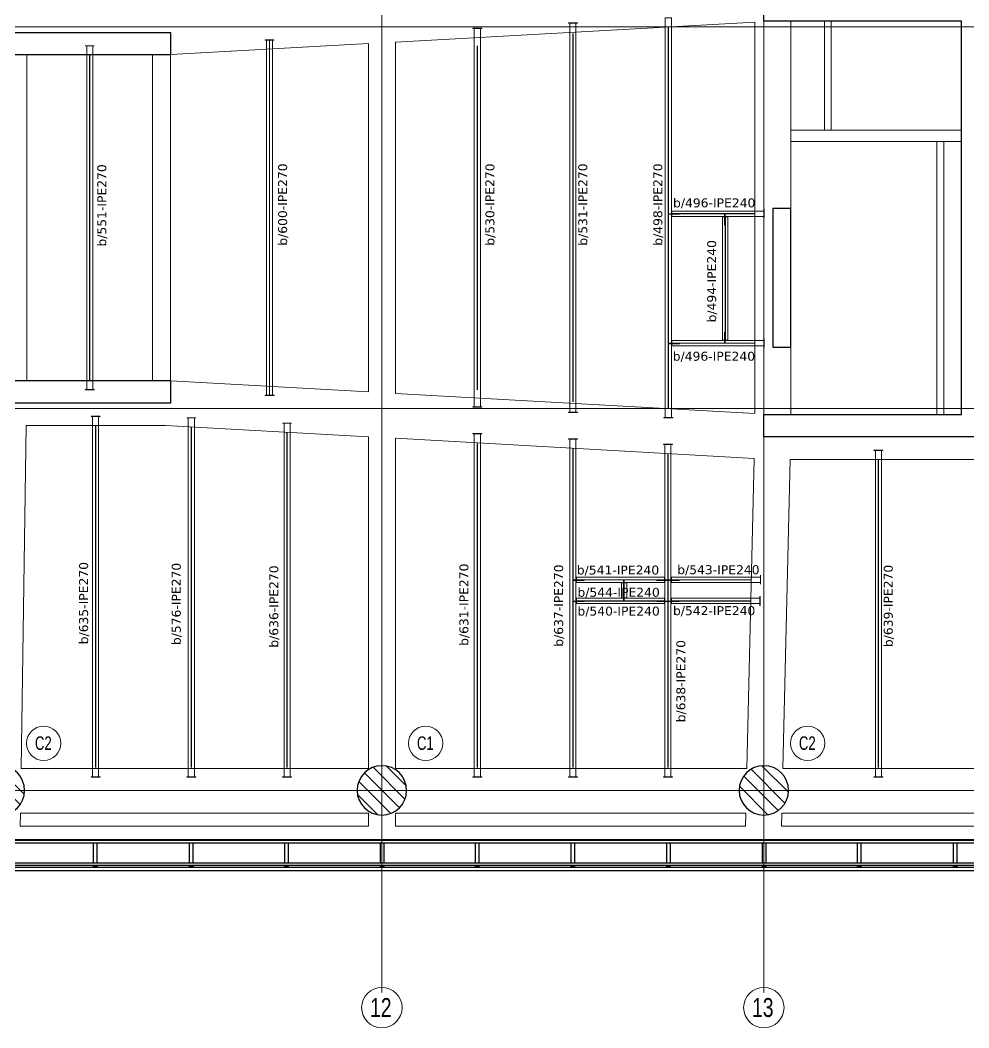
# Model space of a CAD drawing. Header units: millimetres. Extents: x -900 to 75397, y -21218 to 30654.
# Drawn here: x 37909 to 59019, y -5286 to 17150 of the extents above; entities that cross this region are included whole.
import ezdxf

# ---------------------------------------------------------------- set-up
doc = ezdxf.new("R2010")
doc.units = ezdxf.units.MM
doc.header["$LTSCALE"] = 0.9
doc.linetypes.add('Grid Line', pattern=[3.33375, 1.905, -0.47625, 0.47625, -0.47625])
for name, color, linetype, lineweight in [('0-3', 250, 'Continuous', 5), ('A_ALMA', 255, 'Continuous', 5), ('E_COLUMNAS', 1, 'Continuous', 18), ('E_COLUMNAS-3', 1, 'Continuous', 35), ('E_COLUMNAS-4', 1, 'Continuous', 25), ('E_EJES', 8, 'Continuous', 9), ('E_EJES-1', 8, 'Grid Line', 9), ('E_MUROS-1', 2, 'Continuous', 25), ('E_TEXTO', 3, 'Continuous', 9), ('E_VIGAS', 5, 'Continuous', 9), ('E_VIGAS-1', 5, 'Continuous', 25), ('E_VIGAS-2', 1, 'Continuous', 25), ('P-PLATINA', 6, 'Continuous', 15), ('VIGAS_HCB', 253, 'Continuous', 15)]:
    doc.layers.add(name, color=color, linetype=linetype, lineweight=lineweight)
doc.styles.add('Arial Narrow', font='', dxfattribs={"width": 0.85, "height": 0.3})
doc.styles.add('Swis721 LtCn BT', font='swisscl.ttf', dxfattribs={"height": 0.42})
doc.styles.add('VERDANA', font='verdana.ttf')
doc.styles.get('Arial Narrow').set_extended_font_data('Arial Narrow')

# ---------------------------------------------------------------- blocks, each defined once
blk = doc.blocks.new('EST_SFM_VIGA-METALICA-SECCION-C - EST_SFM_VIGA-METALICA-UPN100-1527742-PLANTA DE PISO 14 N_E_ _56_55m')
at = {"layer": 'E_VIGAS-2'}
for p, q in [((34.044, 0.018), (-34.827, 0.018)), ((-34.827, -0.032), (34.044, -0.032))]:
    blk.add_line(p, q, dxfattribs=at)
blk = doc.blocks.new('EST_SFM_VIGA-METALICA-SECCION-C - EST_SFM_VIGA-METALICA-UPN100-1527772-PLANTA DE PISO 14 N_E_ _56_55m')
at = {"layer": 'E_VIGAS-2'}
for p, q in [((34.942, 0.032), (-34.929, 0.032)), ((-34.929, -0.018), (34.942, -0.018))]:
    blk.add_line(p, q, dxfattribs=at)
blk = doc.blocks.new('DCTIB_CNI_EST_MOD-1A-FAC_0001_rvt-2-PLANTA DE PISO 14 N_E_ _56_55m')
at = {"layer": 'E_VIGAS-1'}
for p, q in [((-38.078, 139.567), (-37.996, 139.567)), ((-38.078, 139.545), (-38.078, 139.567)), ((-37.996, 139.545), (-37.996, 139.567)), ((-35.953, 139.567), (-35.871, 139.567)), ((-35.953, 139.567), (-35.953, 139.545)), ((-35.871, 139.567), (-35.871, 139.545)), ((-33.828, 139.567), (-33.746, 139.567)), ((-33.828, 139.567), (-33.828, 139.545)), ((-33.746, 139.567), (-33.746, 139.545)), ((-31.703, 139.567), (-31.621, 139.567)), ((-31.703, 139.567), (-31.703, 139.545)), ((-31.621, 139.567), (-31.621, 139.545)), ((-29.578, 139.567), (-29.496, 139.567)), ((-29.578, 139.545), (-29.578, 139.567)), ((-29.496, 139.545), (-29.496, 139.567)), ((-27.454, 139.567), (-27.372, 139.567)), ((-27.454, 139.567), (-27.454, 139.545)), ((-27.372, 139.567), (-27.372, 139.545)), ((-25.328, 139.567), (-25.246, 139.567)), ((-25.328, 139.567), (-25.328, 139.545)), ((-25.246, 139.567), (-25.246, 139.545)), ((-23.203, 139.567), (-23.121, 139.567)), ((-23.203, 139.567), (-23.203, 139.545)), ((-23.121, 139.567), (-23.121, 139.545)), ((-21.078, 139.567), (-20.996, 139.567)), ((-21.078, 139.545), (-21.078, 139.567)), ((-20.996, 139.545), (-20.996, 139.567)), ((-18.953, 139.567), (-18.871, 139.567)), ((-18.953, 139.567), (-18.953, 139.545)), ((-18.871, 139.567), (-18.871, 139.545)), ((-38.078, 139.045), (-38.078, 139.495)), ((-37.996, 139.045), (-37.996, 139.495)), ((-35.953, 139.495), (-35.953, 139.045)), ((-35.871, 139.495), (-35.871, 139.045)), ((-33.828, 139.495), (-33.828, 139.045)), ((-33.746, 139.495), (-33.746, 139.045)), ((-31.703, 139.495), (-31.703, 139.045)), ((-31.621, 139.495), (-31.621, 139.045)), ((-29.578, 139.045), (-29.578, 139.495)), ((-29.496, 139.045), (-29.496, 139.495)), ((-27.454, 139.495), (-27.454, 139.045)), ((-27.372, 139.495), (-27.372, 139.045)), ((-25.328, 139.495), (-25.328, 139.045)), ((-25.246, 139.495), (-25.246, 139.045)), ((-23.203, 139.495), (-23.203, 139.045)), ((-23.121, 139.495), (-23.121, 139.045)), ((-21.078, 139.045), (-21.078, 139.495)), ((-20.996, 139.045), (-20.996, 139.495)), ((-18.953, 139.495), (-18.953, 139.045)), ((-18.871, 139.495), (-18.871, 139.045)), ((-70.353, 138.882), (-9.971, 138.882)), ((-9.977, 138.947), (-70.348, 138.947)), ((-38.078, 138.967), (-38.078, 138.995)), ((-38.078, 138.966), (-38.078, 138.967)), ((-38.078, 138.967), (-37.996, 138.967)), ((-38.05, 138.966), (-38.078, 138.966)), ((-38.04, 138.961), (-38.04, 138.966)), ((-38.04, 138.947), (-38.04, 138.961)), ((-38.035, 138.966), (-38.035, 138.961)), ((-38.035, 138.961), (-38.035, 138.947)), ((-37.996, 138.966), (-38.024, 138.966)), ((-37.996, 138.967), (-37.996, 138.995)), ((-37.996, 138.967), (-37.996, 138.966)), ((-35.953, 138.995), (-35.953, 138.967)), ((-35.953, 138.967), (-35.871, 138.967)), ((-35.953, 138.966), (-35.953, 138.967)), ((-35.925, 138.966), (-35.953, 138.966)), ((-35.915, 138.961), (-35.915, 138.966)), ((-35.915, 138.947), (-35.915, 138.961)), ((-35.91, 138.966), (-35.91, 138.961)), ((-35.91, 138.961), (-35.91, 138.947)), ((-35.871, 138.966), (-35.899, 138.966)), ((-35.871, 138.995), (-35.871, 138.967)), ((-35.871, 138.967), (-35.871, 138.966)), ((-33.828, 138.995), (-33.828, 138.967)), ((-33.828, 138.967), (-33.746, 138.967)), ((-33.828, 138.966), (-33.828, 138.967)), ((-33.8, 138.966), (-33.828, 138.966)), ((-33.79, 138.961), (-33.79, 138.966)), ((-33.79, 138.947), (-33.79, 138.961)), ((-33.785, 138.966), (-33.785, 138.961)), ((-33.785, 138.961), (-33.785, 138.947)), ((-33.746, 138.966), (-33.774, 138.966)), ((-33.746, 138.995), (-33.746, 138.967)), ((-33.746, 138.967), (-33.746, 138.966)), ((-31.703, 138.995), (-31.703, 138.967)), ((-31.703, 138.967), (-31.621, 138.967)), ((-31.703, 138.966), (-31.703, 138.967)), ((-31.675, 138.966), (-31.703, 138.966)), ((-31.664, 138.961), (-31.664, 138.966)), ((-31.664, 138.947), (-31.664, 138.961)), ((-31.659, 138.966), (-31.659, 138.961)), ((-31.659, 138.961), (-31.659, 138.947)), ((-31.621, 138.966), (-31.649, 138.966)), ((-31.621, 138.995), (-31.621, 138.967)), ((-31.621, 138.967), (-31.621, 138.966)), ((-29.578, 138.967), (-29.578, 138.995)), ((-29.578, 138.966), (-29.578, 138.967)), ((-29.578, 138.967), (-29.496, 138.967)), ((-29.55, 138.966), (-29.578, 138.966)), ((-29.54, 138.961), (-29.54, 138.966)), ((-29.54, 138.947), (-29.54, 138.961)), ((-29.535, 138.966), (-29.535, 138.961)), ((-29.535, 138.961), (-29.535, 138.947)), ((-29.496, 138.966), (-29.524, 138.966)), ((-29.496, 138.967), (-29.496, 138.995)), ((-29.496, 138.967), (-29.496, 138.966)), ((-27.454, 138.995), (-27.454, 138.967)), ((-27.454, 138.967), (-27.372, 138.967)), ((-27.454, 138.966), (-27.454, 138.967)), ((-27.426, 138.966), (-27.454, 138.966)), ((-27.415, 138.961), (-27.415, 138.966)), ((-27.415, 138.947), (-27.415, 138.961)), ((-27.41, 138.966), (-27.41, 138.961)), ((-27.41, 138.961), (-27.41, 138.947)), ((-27.372, 138.966), (-27.399, 138.966)), ((-27.372, 138.995), (-27.372, 138.967)), ((-27.372, 138.967), (-27.372, 138.966)), ((-25.328, 138.995), (-25.328, 138.967)), ((-25.328, 138.967), (-25.246, 138.967)), ((-25.328, 138.966), (-25.328, 138.967)), ((-25.3, 138.966), (-25.328, 138.966)), ((-25.29, 138.961), (-25.29, 138.966)), ((-25.29, 138.947), (-25.29, 138.961)), ((-25.285, 138.966), (-25.285, 138.961)), ((-25.285, 138.961), (-25.285, 138.947)), ((-25.246, 138.966), (-25.274, 138.966)), ((-25.246, 138.995), (-25.246, 138.967)), ((-25.246, 138.967), (-25.246, 138.966)), ((-23.203, 138.995), (-23.203, 138.967)), ((-23.203, 138.967), (-23.121, 138.967)), ((-23.203, 138.966), (-23.203, 138.967)), ((-23.175, 138.966), (-23.203, 138.966)), ((-23.164, 138.961), (-23.164, 138.966)), ((-23.164, 138.947), (-23.164, 138.961)), ((-23.159, 138.966), (-23.159, 138.961)), ((-23.159, 138.961), (-23.159, 138.947)), ((-23.121, 138.966), (-23.149, 138.966)), ((-23.121, 138.995), (-23.121, 138.967)), ((-23.121, 138.967), (-23.121, 138.966)), ((-21.078, 138.967), (-21.078, 138.995)), ((-21.078, 138.966), (-21.078, 138.967)), ((-21.078, 138.967), (-20.996, 138.967)), ((-21.05, 138.966), (-21.078, 138.966)), ((-21.04, 138.961), (-21.04, 138.966)), ((-21.04, 138.947), (-21.04, 138.961)), ((-21.035, 138.966), (-21.035, 138.961)), ((-21.035, 138.961), (-21.035, 138.947)), ((-20.996, 138.966), (-21.024, 138.966)), ((-20.996, 138.967), (-20.996, 138.995)), ((-20.996, 138.967), (-20.996, 138.966)), ((-18.953, 138.995), (-18.953, 138.967)), ((-18.953, 138.967), (-18.871, 138.967)), ((-18.953, 138.966), (-18.953, 138.967)), ((-18.925, 138.966), (-18.953, 138.966)), ((-18.915, 138.961), (-18.915, 138.966)), ((-18.915, 138.947), (-18.915, 138.961)), ((-18.91, 138.966), (-18.91, 138.961)), ((-18.91, 138.961), (-18.91, 138.947)), ((-18.871, 138.966), (-18.899, 138.966)), ((-18.871, 138.995), (-18.871, 138.967)), ((-18.871, 138.967), (-18.871, 138.966))]:
    blk.add_line(p, q, dxfattribs=at)
for points, knots in [([(-38.05, 138.966), (-38.049, 138.966), (-38.048, 138.966), (-38.045, 138.966), (-38.043, 138.965), (-38.041, 138.964), (-38.04, 138.963), (-38.04, 138.962), (-38.04, 138.961)], [0, 0, 0, 0, 0.142857, 0.285714, 0.428571, 0.571429, 0.785714, 1, 1, 1, 1]), ([(-38.04, 138.961), (-38.04, 138.962), (-38.04, 138.963), (-38.042, 138.965), (-38.043, 138.965), (-38.045, 138.966), (-38.046, 138.966), (-38.047, 138.966), (-38.049, 138.966), (-38.05, 138.966)], [0, 0, 0, 0, 0.285714, 0.428571, 0.571429, 0.678571, 0.732143, 0.785714, 1, 1, 1, 1]), ([(-38.024, 138.966), (-38.025, 138.966), (-38.026, 138.966), (-38.029, 138.966), (-38.031, 138.965), (-38.033, 138.964), (-38.034, 138.963), (-38.035, 138.962), (-38.035, 138.961)], [0, 0, 0, 0, 0.142857, 0.285714, 0.428571, 0.571429, 0.785714, 1, 1, 1, 1]), ([(-38.035, 138.961), (-38.035, 138.962), (-38.034, 138.963), (-38.033, 138.965), (-38.031, 138.965), (-38.03, 138.966), (-38.029, 138.966), (-38.027, 138.966), (-38.025, 138.966), (-38.024, 138.966)], [0, 0, 0, 0, 0.285714, 0.428571, 0.571429, 0.678571, 0.732143, 0.785714, 1, 1, 1, 1]), ([(-35.915, 138.961), (-35.915, 138.962), (-35.915, 138.963), (-35.917, 138.965), (-35.918, 138.965), (-35.92, 138.966), (-35.921, 138.966), (-35.922, 138.966), (-35.924, 138.966), (-35.925, 138.966)], [0, 0, 0, 0, 0.285714, 0.428571, 0.571429, 0.678571, 0.732143, 0.785714, 1, 1, 1, 1]), ([(-35.925, 138.966), (-35.924, 138.966), (-35.923, 138.966), (-35.92, 138.966), (-35.918, 138.965), (-35.916, 138.964), (-35.915, 138.963), (-35.915, 138.962), (-35.915, 138.961)], [0, 0, 0, 0, 0.142857, 0.285714, 0.428571, 0.571429, 0.785714, 1, 1, 1, 1]), ([(-35.91, 138.961), (-35.91, 138.962), (-35.909, 138.963), (-35.908, 138.965), (-35.906, 138.965), (-35.905, 138.966), (-35.904, 138.966), (-35.902, 138.966), (-35.9, 138.966), (-35.899, 138.966)], [0, 0, 0, 0, 0.285714, 0.428571, 0.571429, 0.678571, 0.732143, 0.785714, 1, 1, 1, 1]), ([(-35.899, 138.966), (-35.9, 138.966), (-35.901, 138.966), (-35.904, 138.966), (-35.906, 138.965), (-35.908, 138.964), (-35.909, 138.963), (-35.91, 138.962), (-35.91, 138.961)], [0, 0, 0, 0, 0.142857, 0.285714, 0.428571, 0.571429, 0.785714, 1, 1, 1, 1]), ([(-33.79, 138.961), (-33.79, 138.962), (-33.79, 138.963), (-33.792, 138.965), (-33.793, 138.965), (-33.795, 138.966), (-33.796, 138.966), (-33.797, 138.966), (-33.799, 138.966), (-33.8, 138.966)], [0, 0, 0, 0, 0.285714, 0.428571, 0.571429, 0.678571, 0.732143, 0.785714, 1, 1, 1, 1]), ([(-33.8, 138.966), (-33.799, 138.966), (-33.798, 138.966), (-33.795, 138.966), (-33.793, 138.965), (-33.791, 138.964), (-33.79, 138.963), (-33.79, 138.962), (-33.79, 138.961)], [0, 0, 0, 0, 0.142857, 0.285714, 0.428571, 0.571429, 0.785714, 1, 1, 1, 1]), ([(-33.785, 138.961), (-33.785, 138.962), (-33.784, 138.963), (-33.783, 138.965), (-33.781, 138.965), (-33.78, 138.966), (-33.779, 138.966), (-33.777, 138.966), (-33.775, 138.966), (-33.774, 138.966)], [0, 0, 0, 0, 0.285714, 0.428571, 0.571429, 0.678571, 0.732143, 0.785714, 1, 1, 1, 1]), ([(-33.774, 138.966), (-33.775, 138.966), (-33.776, 138.966), (-33.779, 138.966), (-33.781, 138.965), (-33.783, 138.964), (-33.784, 138.963), (-33.785, 138.962), (-33.785, 138.961)], [0, 0, 0, 0, 0.142857, 0.285714, 0.428571, 0.571429, 0.785714, 1, 1, 1, 1]), ([(-31.664, 138.961), (-31.664, 138.962), (-31.665, 138.963), (-31.666, 138.965), (-31.668, 138.965), (-31.669, 138.966), (-31.67, 138.966), (-31.672, 138.966), (-31.674, 138.966), (-31.675, 138.966)], [0, 0, 0, 0, 0.285714, 0.428571, 0.571429, 0.678571, 0.732143, 0.785714, 1, 1, 1, 1]), ([(-31.675, 138.966), (-31.674, 138.966), (-31.673, 138.966), (-31.67, 138.966), (-31.668, 138.965), (-31.666, 138.964), (-31.665, 138.963), (-31.664, 138.962), (-31.664, 138.961)], [0, 0, 0, 0, 0.142857, 0.285714, 0.428571, 0.571429, 0.785714, 1, 1, 1, 1]), ([(-31.659, 138.961), (-31.659, 138.962), (-31.659, 138.963), (-31.657, 138.965), (-31.656, 138.965), (-31.654, 138.966), (-31.653, 138.966), (-31.652, 138.966), (-31.65, 138.966), (-31.649, 138.966)], [0, 0, 0, 0, 0.285714, 0.428571, 0.571429, 0.678571, 0.732143, 0.785714, 1, 1, 1, 1]), ([(-31.649, 138.966), (-31.65, 138.966), (-31.651, 138.966), (-31.654, 138.966), (-31.656, 138.965), (-31.658, 138.964), (-31.659, 138.963), (-31.659, 138.962), (-31.659, 138.961)], [0, 0, 0, 0, 0.142857, 0.285714, 0.428571, 0.571429, 0.785714, 1, 1, 1, 1]), ([(-29.55, 138.966), (-29.549, 138.966), (-29.548, 138.966), (-29.545, 138.966), (-29.543, 138.965), (-29.541, 138.964), (-29.54, 138.963), (-29.54, 138.962), (-29.54, 138.961)], [0, 0, 0, 0, 0.142857, 0.285714, 0.428571, 0.571429, 0.785714, 1, 1, 1, 1]), ([(-29.54, 138.961), (-29.54, 138.962), (-29.54, 138.963), (-29.542, 138.965), (-29.543, 138.965), (-29.545, 138.966), (-29.546, 138.966), (-29.547, 138.966), (-29.549, 138.966), (-29.55, 138.966)], [0, 0, 0, 0, 0.285714, 0.428571, 0.571429, 0.678571, 0.732143, 0.785714, 1, 1, 1, 1]), ([(-29.524, 138.966), (-29.525, 138.966), (-29.526, 138.966), (-29.529, 138.966), (-29.531, 138.965), (-29.533, 138.964), (-29.534, 138.963), (-29.535, 138.962), (-29.535, 138.961)], [0, 0, 0, 0, 0.142857, 0.285714, 0.428571, 0.571429, 0.785714, 1, 1, 1, 1]), ([(-29.535, 138.961), (-29.535, 138.962), (-29.534, 138.963), (-29.533, 138.965), (-29.531, 138.965), (-29.53, 138.966), (-29.529, 138.966), (-29.527, 138.966), (-29.525, 138.966), (-29.524, 138.966)], [0, 0, 0, 0, 0.285714, 0.428571, 0.571429, 0.678571, 0.732143, 0.785714, 1, 1, 1, 1]), ([(-27.415, 138.961), (-27.415, 138.962), (-27.415, 138.963), (-27.417, 138.965), (-27.419, 138.965), (-27.42, 138.966), (-27.421, 138.966), (-27.423, 138.966), (-27.424, 138.966), (-27.426, 138.966)], [0, 0, 0, 0, 0.285714, 0.428571, 0.571429, 0.678571, 0.732143, 0.785714, 1, 1, 1, 1]), ([(-27.426, 138.966), (-27.425, 138.966), (-27.423, 138.966), (-27.421, 138.966), (-27.419, 138.965), (-27.417, 138.964), (-27.415, 138.963), (-27.415, 138.962), (-27.415, 138.961)], [0, 0, 0, 0, 0.142857, 0.285714, 0.428571, 0.571429, 0.785714, 1, 1, 1, 1]), ([(-27.41, 138.961), (-27.41, 138.962), (-27.41, 138.963), (-27.408, 138.965), (-27.407, 138.965), (-27.405, 138.966), (-27.404, 138.966), (-27.402, 138.966), (-27.401, 138.966), (-27.399, 138.966)], [0, 0, 0, 0, 0.285714, 0.428571, 0.571429, 0.678571, 0.732143, 0.785714, 1, 1, 1, 1]), ([(-27.399, 138.966), (-27.4, 138.966), (-27.402, 138.966), (-27.404, 138.966), (-27.406, 138.965), (-27.408, 138.964), (-27.41, 138.963), (-27.41, 138.962), (-27.41, 138.961)], [0, 0, 0, 0, 0.142857, 0.285714, 0.428571, 0.571429, 0.785714, 1, 1, 1, 1]), ([(-25.29, 138.961), (-25.29, 138.962), (-25.29, 138.963), (-25.292, 138.965), (-25.293, 138.965), (-25.295, 138.966), (-25.296, 138.966), (-25.297, 138.966), (-25.299, 138.966), (-25.3, 138.966)], [0, 0, 0, 0, 0.285714, 0.428571, 0.571429, 0.678571, 0.732143, 0.785714, 1, 1, 1, 1]), ([(-25.3, 138.966), (-25.299, 138.966), (-25.298, 138.966), (-25.295, 138.966), (-25.293, 138.965), (-25.291, 138.964), (-25.29, 138.963), (-25.29, 138.962), (-25.29, 138.961)], [0, 0, 0, 0, 0.142857, 0.285714, 0.428571, 0.571429, 0.785714, 1, 1, 1, 1]), ([(-25.285, 138.961), (-25.285, 138.962), (-25.284, 138.963), (-25.283, 138.965), (-25.281, 138.965), (-25.28, 138.966), (-25.279, 138.966), (-25.277, 138.966), (-25.275, 138.966), (-25.274, 138.966)], [0, 0, 0, 0, 0.285714, 0.428571, 0.571429, 0.678571, 0.732143, 0.785714, 1, 1, 1, 1]), ([(-25.274, 138.966), (-25.275, 138.966), (-25.276, 138.966), (-25.279, 138.966), (-25.281, 138.965), (-25.283, 138.964), (-25.284, 138.963), (-25.285, 138.962), (-25.285, 138.961)], [0, 0, 0, 0, 0.142857, 0.285714, 0.428571, 0.571429, 0.785714, 1, 1, 1, 1]), ([(-23.164, 138.961), (-23.164, 138.962), (-23.165, 138.963), (-23.166, 138.965), (-23.168, 138.965), (-23.169, 138.966), (-23.17, 138.966), (-23.172, 138.966), (-23.174, 138.966), (-23.175, 138.966)], [0, 0, 0, 0, 0.285714, 0.428571, 0.571429, 0.678571, 0.732143, 0.785714, 1, 1, 1, 1]), ([(-23.175, 138.966), (-23.174, 138.966), (-23.173, 138.966), (-23.17, 138.966), (-23.168, 138.965), (-23.166, 138.964), (-23.165, 138.963), (-23.164, 138.962), (-23.164, 138.961)], [0, 0, 0, 0, 0.142857, 0.285714, 0.428571, 0.571429, 0.785714, 1, 1, 1, 1]), ([(-23.159, 138.961), (-23.159, 138.962), (-23.159, 138.963), (-23.157, 138.965), (-23.156, 138.965), (-23.154, 138.966), (-23.153, 138.966), (-23.152, 138.966), (-23.15, 138.966), (-23.149, 138.966)], [0, 0, 0, 0, 0.285714, 0.428571, 0.571429, 0.678571, 0.732143, 0.785714, 1, 1, 1, 1]), ([(-23.149, 138.966), (-23.15, 138.966), (-23.151, 138.966), (-23.154, 138.966), (-23.156, 138.965), (-23.158, 138.964), (-23.159, 138.963), (-23.159, 138.962), (-23.159, 138.961)], [0, 0, 0, 0, 0.142857, 0.285714, 0.428571, 0.571429, 0.785714, 1, 1, 1, 1]), ([(-21.05, 138.966), (-21.049, 138.966), (-21.048, 138.966), (-21.045, 138.966), (-21.043, 138.965), (-21.041, 138.964), (-21.04, 138.963), (-21.04, 138.962), (-21.04, 138.961)], [0, 0, 0, 0, 0.142857, 0.285714, 0.428571, 0.571429, 0.785714, 1, 1, 1, 1]), ([(-21.04, 138.961), (-21.04, 138.962), (-21.04, 138.963), (-21.042, 138.965), (-21.043, 138.965), (-21.045, 138.966), (-21.046, 138.966), (-21.047, 138.966), (-21.049, 138.966), (-21.05, 138.966)], [0, 0, 0, 0, 0.285714, 0.428571, 0.571429, 0.678571, 0.732143, 0.785714, 1, 1, 1, 1]), ([(-21.024, 138.966), (-21.025, 138.966), (-21.026, 138.966), (-21.029, 138.966), (-21.031, 138.965), (-21.033, 138.964), (-21.034, 138.963), (-21.035, 138.962), (-21.035, 138.961)], [0, 0, 0, 0, 0.142857, 0.285714, 0.428571, 0.571429, 0.785714, 1, 1, 1, 1]), ([(-21.035, 138.961), (-21.035, 138.962), (-21.034, 138.963), (-21.033, 138.965), (-21.031, 138.965), (-21.03, 138.966), (-21.029, 138.966), (-21.027, 138.966), (-21.025, 138.966), (-21.024, 138.966)], [0, 0, 0, 0, 0.285714, 0.428571, 0.571429, 0.678571, 0.732143, 0.785714, 1, 1, 1, 1]), ([(-18.915, 138.961), (-18.915, 138.962), (-18.915, 138.963), (-18.917, 138.965), (-18.918, 138.965), (-18.92, 138.966), (-18.921, 138.966), (-18.922, 138.966), (-18.924, 138.966), (-18.925, 138.966)], [0, 0, 0, 0, 0.285714, 0.428571, 0.571429, 0.678571, 0.732143, 0.785714, 1, 1, 1, 1]), ([(-18.925, 138.966), (-18.924, 138.966), (-18.923, 138.966), (-18.92, 138.966), (-18.918, 138.965), (-18.916, 138.964), (-18.915, 138.963), (-18.915, 138.962), (-18.915, 138.961)], [0, 0, 0, 0, 0.142857, 0.285714, 0.428571, 0.571429, 0.785714, 1, 1, 1, 1]), ([(-18.91, 138.961), (-18.91, 138.962), (-18.909, 138.963), (-18.908, 138.965), (-18.906, 138.965), (-18.905, 138.966), (-18.904, 138.966), (-18.902, 138.966), (-18.9, 138.966), (-18.899, 138.966)], [0, 0, 0, 0, 0.285714, 0.428571, 0.571429, 0.678571, 0.732143, 0.785714, 1, 1, 1, 1]), ([(-18.899, 138.966), (-18.9, 138.966), (-18.901, 138.966), (-18.904, 138.966), (-18.906, 138.965), (-18.908, 138.964), (-18.909, 138.963), (-18.91, 138.962), (-18.91, 138.961)], [0, 0, 0, 0, 0.142857, 0.285714, 0.428571, 0.571429, 0.785714, 1, 1, 1, 1])]:
    blk.add_open_spline(points, degree=3, knots=knots, dxfattribs=at)
for name, p in [('EST_SFM_VIGA-METALICA-SECCION-C - EST_SFM_VIGA-METALICA-UPN100-1527742-PLANTA DE PISO 14 N_E_ _56_55m', (-39.77, 139.527)), ('EST_SFM_VIGA-METALICA-SECCION-C - EST_SFM_VIGA-METALICA-UPN100-1527772-PLANTA DE PISO 14 N_E_ _56_55m', (-40.169, 139.013))]:
    blk.add_blockref(name, p, dxfattribs=at)
blk = doc.blocks.new('EST_SCM_COLUMNA-SECCION-CIRCULAR - EST_SCM_COLUMNA-CONCRETO-CIRCULAR_Ø_110cm-V40-PLANTA DE PISO 14 N_E_ _56_55m')
at = {"layer": 'E_COLUMNAS'}
h = blk.add_hatch(dxfattribs=at)
h.set_pattern_fill('FP_10', color=256, style=0, pattern_type=2)
h.set_pattern_definition([(135, (40.162, -140.662), (-0.15909903, -0.15909903), [])])
h.paths.add_polyline_path([(-0.041, -0.548), (0.041, -0.548), (0.122, -0.536), (0.201, -0.512), (0.275, -0.476), (0.343, -0.43), (0.403, -0.374), (0.454, -0.31), (0.496, -0.239), (0.526, -0.162), (0.544, -0.082), (0.55, 0), (0.544, 0.082), (0.526, 0.162), (0.496, 0.239), (0.454, 0.31), (0.403, 0.374), (0.343, 0.43), (0.271, 0.478), (0.201, 0.512), (0.122, 0.536), (0.041, 0.548), (-0.041, 0.548), (-0.122, 0.536), (-0.201, 0.512), (-0.275, 0.476), (-0.343, 0.43), (-0.403, 0.374), (-0.454, 0.31), (-0.496, 0.239), (-0.526, 0.162), (-0.544, 0.082), (-0.55, 0), (-0.544, -0.082), (-0.526, -0.162), (-0.496, -0.239), (-0.454, -0.31), (-0.403, -0.374), (-0.343, -0.43), (-0.275, -0.476), (-0.201, -0.512), (-0.122, -0.536), (-0.06, -0.546)])
at = {"layer": 'E_COLUMNAS-4'}
for start, end in [(360, 180), (180, 360)]:
    blk.add_arc((0, 0), 0.55, start, end, dxfattribs=at)
blk = doc.blocks.new('EST_SCM_COLUMNA-SECCION-CIRCULAR - EST_SCM_COLUMNA-CONCRETO-CIRCULAR_Ø_110cm-V41-PLANTA DE PISO 14 N_E_ _56_55m')
at = {"layer": 'E_COLUMNAS'}
h = blk.add_hatch(dxfattribs=at)
h.set_pattern_fill('FP_11', color=256, style=0, pattern_type=2)
h.set_pattern_definition([(135, (31.662, -140.662), (-0.15909903, -0.15909903), [])])
h.paths.add_polyline_path([(0.041, -0.548), (0.122, -0.536), (0.201, -0.512), (0.275, -0.476), (0.343, -0.43), (0.403, -0.374), (0.454, -0.31), (0.496, -0.239), (0.526, -0.162), (0.544, -0.082), (0.55, 0), (0.544, 0.082), (0.526, 0.162), (0.496, 0.239), (0.454, 0.31), (0.403, 0.374), (0.343, 0.43), (0.271, 0.478), (0.201, 0.512), (0.122, 0.536), (0.041, 0.548), (-0.041, 0.548), (-0.122, 0.536), (-0.201, 0.512), (-0.275, 0.476), (-0.343, 0.43), (-0.403, 0.374), (-0.454, 0.31), (-0.496, 0.239), (-0.526, 0.162), (-0.544, 0.082), (-0.55, 0), (-0.544, -0.082), (-0.526, -0.162), (-0.496, -0.239), (-0.454, -0.31), (-0.403, -0.374), (-0.343, -0.43), (-0.275, -0.476), (-0.201, -0.512), (-0.122, -0.536), (-0.041, -0.548)])
at = {"layer": 'E_COLUMNAS-4'}
for start, end in [(360, 180), (180, 360)]:
    blk.add_arc((0, 0), 0.55, start, end, dxfattribs=at)
blk = doc.blocks.new('EST_SCM_COLUMNA-SECCION-CIRCULAR - EST_SCM_COLUMNA-CONCRETO-CIRCULAR_Ø_110cm-V42-PLANTA DE PISO 14 N_E_ _56_55m')
at = {"layer": 'E_COLUMNAS'}
h = blk.add_hatch(dxfattribs=at)
h.set_pattern_fill('FP_12', color=256, style=0, pattern_type=2)
h.set_pattern_definition([(135, (23.162, -140.662), (-0.15909903, -0.15909903), [])])
h.paths.add_polyline_path([(-0.041, -0.548), (0.041, -0.548), (0.122, -0.536), (0.201, -0.512), (0.275, -0.476), (0.343, -0.43), (0.403, -0.374), (0.454, -0.31), (0.496, -0.239), (0.526, -0.162), (0.544, -0.082), (0.55, 0), (0.544, 0.082), (0.526, 0.162), (0.496, 0.239), (0.454, 0.31), (0.403, 0.374), (0.343, 0.43), (0.271, 0.478), (0.201, 0.512), (0.122, 0.536), (0.041, 0.548), (-0.041, 0.548), (-0.122, 0.536), (-0.201, 0.512), (-0.275, 0.476), (-0.343, 0.43), (-0.403, 0.374), (-0.454, 0.31), (-0.496, 0.239), (-0.526, 0.162), (-0.544, 0.082), (-0.55, 0), (-0.544, -0.082), (-0.526, -0.162), (-0.496, -0.239), (-0.454, -0.31), (-0.403, -0.374), (-0.343, -0.43), (-0.275, -0.476), (-0.201, -0.512), (-0.122, -0.536), (-0.06, -0.546)])
at = {"layer": 'E_COLUMNAS-4'}
for start, end in [(360, 180), (180, 360)]:
    blk.add_arc((0, 0), 0.55, start, end, dxfattribs=at)
blk = doc.blocks.new('Grid - CNI_NOMBRE EJES-372759-PLANTA DE PISO 14 N_E_ _56_55m')
at = {"layer": 'E_EJES'}
blk.add_circle((0, 0), 0.003, dxfattribs=at)
blk = doc.blocks.new('CNI_TAG COLUMNAS CONCRETO MARCA - CNI_COLUMNA CONCRETO-582370-PLANTA DE PISO 14 N_E_ _56_55m')
at = {"layer": 'E_TEXTO'}
for start, end in [(360, 180), (180, 360)]:
    blk.add_arc((0.00026, -0.00015), 0.00254, start, end, dxfattribs=at)

msp = doc.modelspace()

# ---------------------------------------------------------------- linework, layer by layer
at = {"layer": 'A_ALMA'}
for p, q in [((49921.8, 16865.2), (49921.8, 16865.2)), ((49928.4, 16865.5), (49928.4, 16865.6)), ((50204.1, 8652.4), (50204.1, 16848.9)), ((50210.7, 8652.4), (50210.7, 16848.9)), ((52329.1, 8511.4), (52329.1, 16989.4)), ((52335.7, 8511.4), (52335.7, 16989.4)), ((43454.1, 8797.3), (43454.1, 16705.2)), ((43460.7, 8797.3), (43460.7, 16705.2)), ((48078.1, 8917.9), (48078.1, 16580.9)), ((48084.7, 8917.9), (48084.7, 16581.2)), ((39454, 9125.2), (39454, 16375.2)), ((39460.6, 9125.2), (39460.6, 16375.2)), ((52409.9, 12843.3), (54248.4, 12843.3)), ((52409.9, 12837.1), (54248.4, 12837.1)), ((53594.4, 10028.4), (53594.4, 12770.2)), ((53600.6, 10028.4), (53600.6, 12767.5)), ((52409.9, 9961.1), (54248.4, 9961.1)), ((52409.9, 9954.9), (54248.4, 9954.9)), ((49921.8, 8636.1), (49921.8, 8636.2)), ((49928.4, 8635.7), (49928.4, 8635.8)), ((39584.1, 510), (39584.1, 8115.2)), ((39590.7, 510), (39590.7, 8115.2)), ((41714.1, 510), (41714.1, 8082.9)), ((41720.7, 510), (41720.7, 8082.9)), ((43844.1, 510), (43844.1, 7963.9)), ((43850.7, 510), (43850.7, 7963.9)), ((48079.1, 510), (48079.1, 7727.3)), ((48085.7, 510), (48085.7, 7727.3)), ((50204.1, 510), (50204.1, 7608.6)), ((50210.7, 510), (50210.7, 7608.6)), ((52319.3, 510), (52319.3, 7490.4)), ((52325.9, 510), (52325.9, 7490.4)), ((57004.1, 510), (57004.1, 7360.2)), ((57010.7, 510), (57010.7, 7360.2)), ((50285.9, 4691.9), (52246.1, 4691.9)), ((50285.9, 4685.7), (52246.1, 4685.7)), ((51345.5, 4289.2), (51345.5, 4619.2)), ((51351.7, 4289.2), (51351.7, 4619.2)), ((52401.1, 4692.3), (54169.8, 4692.3)), ((52401.1, 4686.1), (54169.8, 4686.1)), ((50285.9, 4222.3), (52246.1, 4222.3)), ((50285.9, 4216.1), (52246.1, 4216.1)), ((52401.1, 4222.3), (54158.1, 4222.3)), ((52401.1, 4216.1), (54158.1, 4216.1))]:
    msp.add_line(p, q, dxfattribs=at)
at = {"layer": 'E_EJES-1'}
for p, q in [((45957.4, -4386.1), (45957.4, 29754.4)), ((45957.4, -4505.6), (45957.4, 29714.8)), ((54457.4, -4386.1), (54457.4, 29754.4)), ((54457.4, -4505.6), (54457.4, 29714.8)), ((0, 17000), (74491, 17000)), ((0, 8500), (74491, 8500)), ((0, 0), (74491, 0))]:
    msp.add_line(p, q, dxfattribs=at)
at = {"layer": 'E_MUROS-1'}
for points in [[(62957.5, 17630.2), (62957.5, 17130.2), (59257.6, 17130.2), (59257.6, 8370.2), (62957.6, 8370.2), (62957.6, 7870.2), (54457.6, 7870.2), (54457.6, 8370.2), (58857.6, 8370.2), (58857.6, 17130.2), (54457.5, 17130.2), (54457.5, 17630.2)], [(41257.5, 16875.2), (41257.5, 16375.2), (37657.5, 16375.2), (37657.5, 9125.2), (41257.6, 9125.2), (41257.6, 8625.2), (33657.6, 8625.2), (33657.6, 9125.2), (37257.5, 9125.2), (37257.5, 16375.2), (33657.5, 16375.2), (33657.5, 16875.2)]]:
    msp.add_lwpolyline(points, close=True, dxfattribs=at)
msp.add_lwpolyline([(55057.6, 11830.2), (55057.6, 12956.7), (54657.6, 12956.7), (54657.6, 9872.6), (55057.6, 9872.6), (55057.6, 11830.2)], dxfattribs=at)
at = {"layer": 'E_VIGAS', "color": 30, "true_color": 0xf26722}
for p, q in [((38057.6, 16375.2), (38057.6, 9125.2)), ((58857.6, 14697.9), (55057.6, 14697.9)), ((58857.6, 14447.9), (55057.6, 14447.9)), ((58309.5, 14447.9), (58309.3, 8367.9)), ((58459.5, 14447.9), (58459.3, 8367.9))]:
    msp.add_line(p, q, dxfattribs=at)
for points in [[(9558.4, 26595.9), (9558.5, -1095.9), (65358.6, -1095.8), (65358.6, 26595.9)], [(45658.4, 490.1), (45658.4, 7872.8), (41141.1, 8125.2), (38046.1, 8125.2), (37930.2, 490.1)], [(54078.5, 490.1), (54244.4, 7393.1), (46258.4, 7839.3), (46258.4, 490.1)], [(45658.4, -509.9), (37915.1, -509.9), (37910.7, -795.9), (45658.4, -795.9)], [(54054.5, -509.9), (46258.4, -509.9), (46258.4, -795.9), (54047.6, -795.9)], [(62558.7, -509.9), (54854.7, -509.9), (54847.9, -795.9), (62558.7, -795.9)]]:
    msp.add_lwpolyline(points, close=True, dxfattribs=at)
for points in [[(54258.4, 17106.7), (46258.4, 16661.1), (46258.4, 8840.9), (54258.4, 8393.9), (54258.4, 17106.7)], [(54458.6, 17130.2), (55058.4, 17130.2), (55058.4, 8370.2), (55058.4, 8370.2)], [(59658.4, 7870.2), (59658.4, 7870.2), (59657.4, 7370), (59192.5, 7370.2), (59192.5, 7370.2), (55044.1, 7370.1), (54878.8, 490.1), (62558.7, 490.1), (62558.7, 17130.2)], [(55957.5, 17127.8), (55957.5, 14697.9), (55807.5, 14697.9), (55807.5, 17127.8)], [(41258.6, 9120.2), (45658.4, 8874.4), (45658.4, 16627.7), (41258.6, 16382.7)], [(41257.4, 9125.2), (40857.4, 9125.2), (40857.4, 16375.2), (41257.4, 16375.2), (41257.4, 9125.2)]]:
    msp.add_lwpolyline(points, dxfattribs=at)
at = {"layer": 'P-PLATINA'}
for points in [[(52579.7, 12837.1), (52579.7, 12827.1), (52335.7, 12827.1), (52335.7, 12837.1)], [(53584.4, 12593.1), (53594.4, 12593.1), (53594.4, 12837.1), (53584.4, 12837.1)], [(53584.4, 10205.1), (53594.4, 10205.1), (53594.4, 9961.1), (53584.4, 9961.1)], [(52579.7, 9954.9), (52579.7, 9944.9), (52335.7, 9944.9), (52335.7, 9954.9)], [(50211.7, 4685.7), (50211.7, 4675.7), (50455.7, 4675.7), (50455.7, 4685.7)], [(51345.5, 4467.5), (51345.5, 4687.3), (51335.5, 4687.3), (51335.5, 4467.5)], [(52320.3, 4685.7), (52320.3, 4675.7), (52076.3, 4675.7), (52076.3, 4685.7)], [(52570.9, 4686.1), (52570.9, 4676.1), (52326.9, 4676.1), (52326.9, 4686.1)], [(51335.5, 4443.3), (51345.5, 4443.3), (51345.5, 4223.5), (51335.5, 4223.5)], [(50211.5, 4216.1), (50211.5, 4206.1), (50455.5, 4206.1), (50455.5, 4216.1)], [(52320.3, 4216.1), (52320.3, 4206.1), (52076.3, 4206.1), (52076.3, 4216.1)], [(52570.9, 4216.1), (52570.9, 4206.1), (52326.9, 4206.1), (52326.9, 4216.1)]]:
    msp.add_lwpolyline(points, close=True, dxfattribs=at)
at = {"layer": 'VIGAS_HCB', "color": 8}
for points in [[(50307.4, 17087.1), (50107.4, 17087.1), (50107.4, 17081.1), (50307.4, 17081.1)], [(48181.4, 16968.5), (47981.4, 16968.5), (47981.4, 16962.5), (48181.4, 16962.5)], [(43557.3, 16711.2), (43357.3, 16711.2), (43357.3, 16705.2), (43557.3, 16705.2)], [(39557.5, 16581.2), (39357.5, 16581.2), (39357.5, 16575.2), (39557.5, 16575.2)], [(54458.4, 12948.8), (54458.4, 12748.8), (54464.4, 12748.8), (54464.4, 12948.8)], [(54458.4, 10058.6), (54458.4, 9858.6), (54464.4, 9858.6), (54464.4, 10058.6)], [(39557.4, 8925.2), (39357.4, 8925.2), (39357.4, 8919.2), (39557.4, 8919.2)], [(43557.4, 8797.3), (43357.4, 8797.3), (43357.4, 8791.3), (43557.4, 8791.3)], [(48182.4, 8539), (47982.4, 8539), (47982.4, 8533), (48182.4, 8533)], [(39687.4, 8331.2), (39487.4, 8331.2), (39487.4, 8325.2), (39687.4, 8325.2)], [(50307.4, 8420.2), (50107.4, 8420.2), (50107.4, 8414.2), (50307.4, 8414.2)], [(52432.4, 8301.4), (52232.4, 8301.4), (52232.4, 8295.4), (52432.4, 8295.4)], [(41817.4, 8298.9), (41617.4, 8298.9), (41617.4, 8292.9), (41817.4, 8292.9)], [(43947.4, 8179.9), (43747.4, 8179.9), (43747.4, 8173.9), (43947.4, 8173.9)], [(48182.4, 7943.3), (47982.4, 7943.3), (47982.4, 7937.3), (48182.4, 7937.3)], [(50307.4, 7824.6), (50107.4, 7824.6), (50107.4, 7818.6), (50307.4, 7818.6)], [(52422.6, 7706.4), (52222.6, 7706.4), (52222.6, 7700.4), (52422.6, 7700.4)], [(57107.4, 7576.2), (56907.4, 7576.2), (56907.4, 7570.2), (57107.4, 7570.2)], [(54379.4, 4789.2), (54379.4, 4589.2), (54385.4, 4589.2), (54385.4, 4789.2)], [(54368.1, 4319.2), (54368.1, 4119.2), (54374.1, 4119.2), (54374.1, 4319.2)], [(39687.4, 300), (39487.4, 300), (39487.4, 294), (39687.4, 294)], [(41817.4, 300), (41617.4, 300), (41617.4, 294), (41817.4, 294)], [(43947.4, 300), (43747.4, 300), (43747.4, 294), (43947.4, 294)], [(48182.4, 300), (47982.4, 300), (47982.4, 294), (48182.4, 294)], [(50307.4, 300), (50107.4, 300), (50107.4, 294), (50307.4, 294)], [(52422.6, 300), (52222.6, 300), (52222.6, 294), (52422.6, 294)], [(57107.4, 300), (56907.4, 300), (56907.4, 294), (57107.4, 294)]]:
    msp.add_lwpolyline(points, close=True, dxfattribs=at)
at = {"layer": 'VIGAS_HCB'}
for points in [[(50139.9, 8420.2), (50274.9, 8420.2), (50274.9, 17081.1), (50139.9, 17081.1)], [(52264.9, 17199.4), (52399.9, 17199.4), (52399.9, 8301.4), (52264.9, 8301.4)], [(48013.9, 16962.5), (48148.9, 16962.5), (48149.9, 8539), (48015, 8539)], [(43389.8, 16705.2), (43524.8, 16705.2), (43524.9, 8797.3), (43389.9, 8797.3)], [(39390, 16575.2), (39525, 16575.2), (39524.9, 8925.2), (39389.9, 8925.2)], [(54458.4, 12780.2), (52409.9, 12780.2), (52409.9, 12900.2), (54458.4, 12900.2)], [(53537.6, 10028.4), (53657.6, 10028.4), (53657.6, 12770.2), (53537.6, 12770.2)], [(54458.4, 9898.6), (52409.9, 9898.6), (52409.9, 10018.6), (54458.4, 10018.6)], [(39519.9, 300), (39654.9, 300), (39654.9, 8325.2), (39519.9, 8325.2)], [(41649.9, 300), (41784.9, 300), (41784.9, 8292.9), (41649.9, 8292.9)], [(43779.9, 300), (43914.9, 300), (43914.9, 8173.9), (43779.9, 8173.9)], [(48014.9, 300), (48149.9, 300), (48149.9, 7937.3), (48014.9, 7937.3)], [(50139.9, 300), (50274.9, 300), (50274.9, 7818.6), (50139.9, 7818.6)], [(52255.1, 300), (52390.1, 300), (52390.1, 7700.4), (52255.1, 7700.4)], [(56939.9, 7570.2), (57074.9, 7570.2), (57074.9, 300), (56939.9, 300)], [(50285.9, 4749.2), (52246.1, 4749.2), (52246.1, 4629.2), (50285.9, 4629.2)], [(54379.4, 4629.2), (52401.1, 4629.2), (52401.1, 4749.2), (54379.4, 4749.2)], [(51288.6, 4619.2), (51408.6, 4619.2), (51408.6, 4289.2), (51288.6, 4289.2)], [(50285.9, 4279.2), (52246.1, 4279.2), (52246.1, 4159.2), (50285.9, 4159.2)], [(54368.1, 4159.2), (52401.1, 4159.2), (52401.1, 4279.2), (54368.1, 4279.2)]]:
    msp.add_lwpolyline(points, close=True, dxfattribs=at)

# ---------------------------------------------------------------- block references
at = {"layer": '0-3', "xscale": 1000.000000000014, "yscale": 1000.000000000014, "zscale": 1000.000000000014}
msp.add_blockref('DCTIB_CNI_EST_MOD-1A-FAC_0001_rvt-2-PLANTA DE PISO 14 N_E_ _56_55m', (77619.5, -140662.4), dxfattribs=at)
at = {"layer": 'E_COLUMNAS-3', "xscale": 1000.000000000014, "yscale": 1000.000000000014, "zscale": 1000.000000000014}
for name, p in [('EST_SCM_COLUMNA-SECCION-CIRCULAR - EST_SCM_COLUMNA-CONCRETO-CIRCULAR_Ø_110cm-V40-PLANTA DE PISO 14 N_E_ _56_55m', (37457.4, 0)), ('EST_SCM_COLUMNA-SECCION-CIRCULAR - EST_SCM_COLUMNA-CONCRETO-CIRCULAR_Ø_110cm-V41-PLANTA DE PISO 14 N_E_ _56_55m', (45957.4, 0)), ('EST_SCM_COLUMNA-SECCION-CIRCULAR - EST_SCM_COLUMNA-CONCRETO-CIRCULAR_Ø_110cm-V42-PLANTA DE PISO 14 N_E_ _56_55m', (54457.4, 0))]:
    msp.add_blockref(name, p, dxfattribs=at)
at = {"layer": 'E_EJES', "xscale": 150000.0000000019, "yscale": 150000.0000000019, "zscale": 150000.0000000019}
for p in [(45957.4, -4836.1), (54457.4, -4836.1)]:
    msp.add_blockref('Grid - CNI_NOMBRE EJES-372759-PLANTA DE PISO 14 N_E_ _56_55m', p, dxfattribs=at)
at = {"layer": 'E_TEXTO', "xscale": 150000.0000000019, "yscale": 150000.0000000019, "zscale": 150000.0000000019}
for p in [(38392.5, 1072.2), (46892.5, 1072.2), (55392.5, 1072.2)]:
    msp.add_blockref('CNI_TAG COLUMNAS CONCRETO MARCA - CNI_COLUMNA CONCRETO-582370-PLANTA DE PISO 14 N_E_ _56_55m', p, dxfattribs=at)

# ---------------------------------------------------------------- texts
at = {"layer": 'E_EJES', "char_height": 420, "width": 625.316, "attachment_point": 1, "style": 'Swis721 LtCn BT'}
for s, insert in [('12', (45694, -4623.5)), ('13', (54194, -4623.5))]:
    msp.add_mtext(s, dxfattribs=dict(at, insert=insert))
at = {"layer": 'E_TEXTO', "char_height": 200, "width": 1206.139, "attachment_point": 1, "rotation": 90, "style": 'VERDANA'}
for s, insert in [('b/551-IPE270', (39625.5, 12108.5)), ('b/600-IPE270', (43649, 12127.1)), ('b/530-IPE270', (48261.4, 12127.1)), ('b/531-IPE270', (50328, 12127.1)), ('b/498-IPE270', (51998.3, 12127.1)), ('b/494-IPE240', (53196.2, 10420.3)), ('b/635-IPE270', (39220.4, 3253.4)), ('b/576-IPE270', (41282.9, 3235.4)), ('b/636-IPE270', (43452.6, 3177.3)), ('b/631-IPE270', (47682.7, 3217.6)), ('b/637-IPE270', (49790.8, 3199)), ('b/639-IPE270', (57124.7, 3190.9)), ('b/638-IPE270', (52509.9, 1516))]:
    msp.add_mtext(s, dxfattribs=dict(at, insert=insert))
at = {"layer": 'E_TEXTO', "attachment_point": 1}
for s, insert, char_height, width, style in [('b/496-IPE240', (52435.8, 13181.8), 200, 1206.139, 'VERDANA'), ('b/496-IPE240', (52429.5, 9767.2), 200, 1206.139, 'VERDANA'), ('b/541-IPE240', (50295.6, 5007.6), 200, 1206.139, 'VERDANA'), ('b/543-IPE240', (52529.6, 5014.3), 200, 1206.139, 'VERDANA'), ('b/544-IPE240', (50309.2, 4511.8), 200, 1206.139, 'VERDANA'), ('b/540-IPE240', (50309.2, 4092.9), 200, 1206.139, 'VERDANA'), ('b/542-IPE240', (52435.1, 4102.4), 200, 1206.139, 'VERDANA'), ('C2', (38238.2, 1203.5), 300, 459.968, 'Arial Narrow'), ('C1', (46738.2, 1203.5), 300, 459.968, 'Arial Narrow'), ('C2', (55238.2, 1203.5), 300, 459.968, 'Arial Narrow')]:
    msp.add_mtext(s, dxfattribs=dict(at, insert=insert, char_height=char_height, width=width, style=style))

doc.saveas('drawing.dxf')
